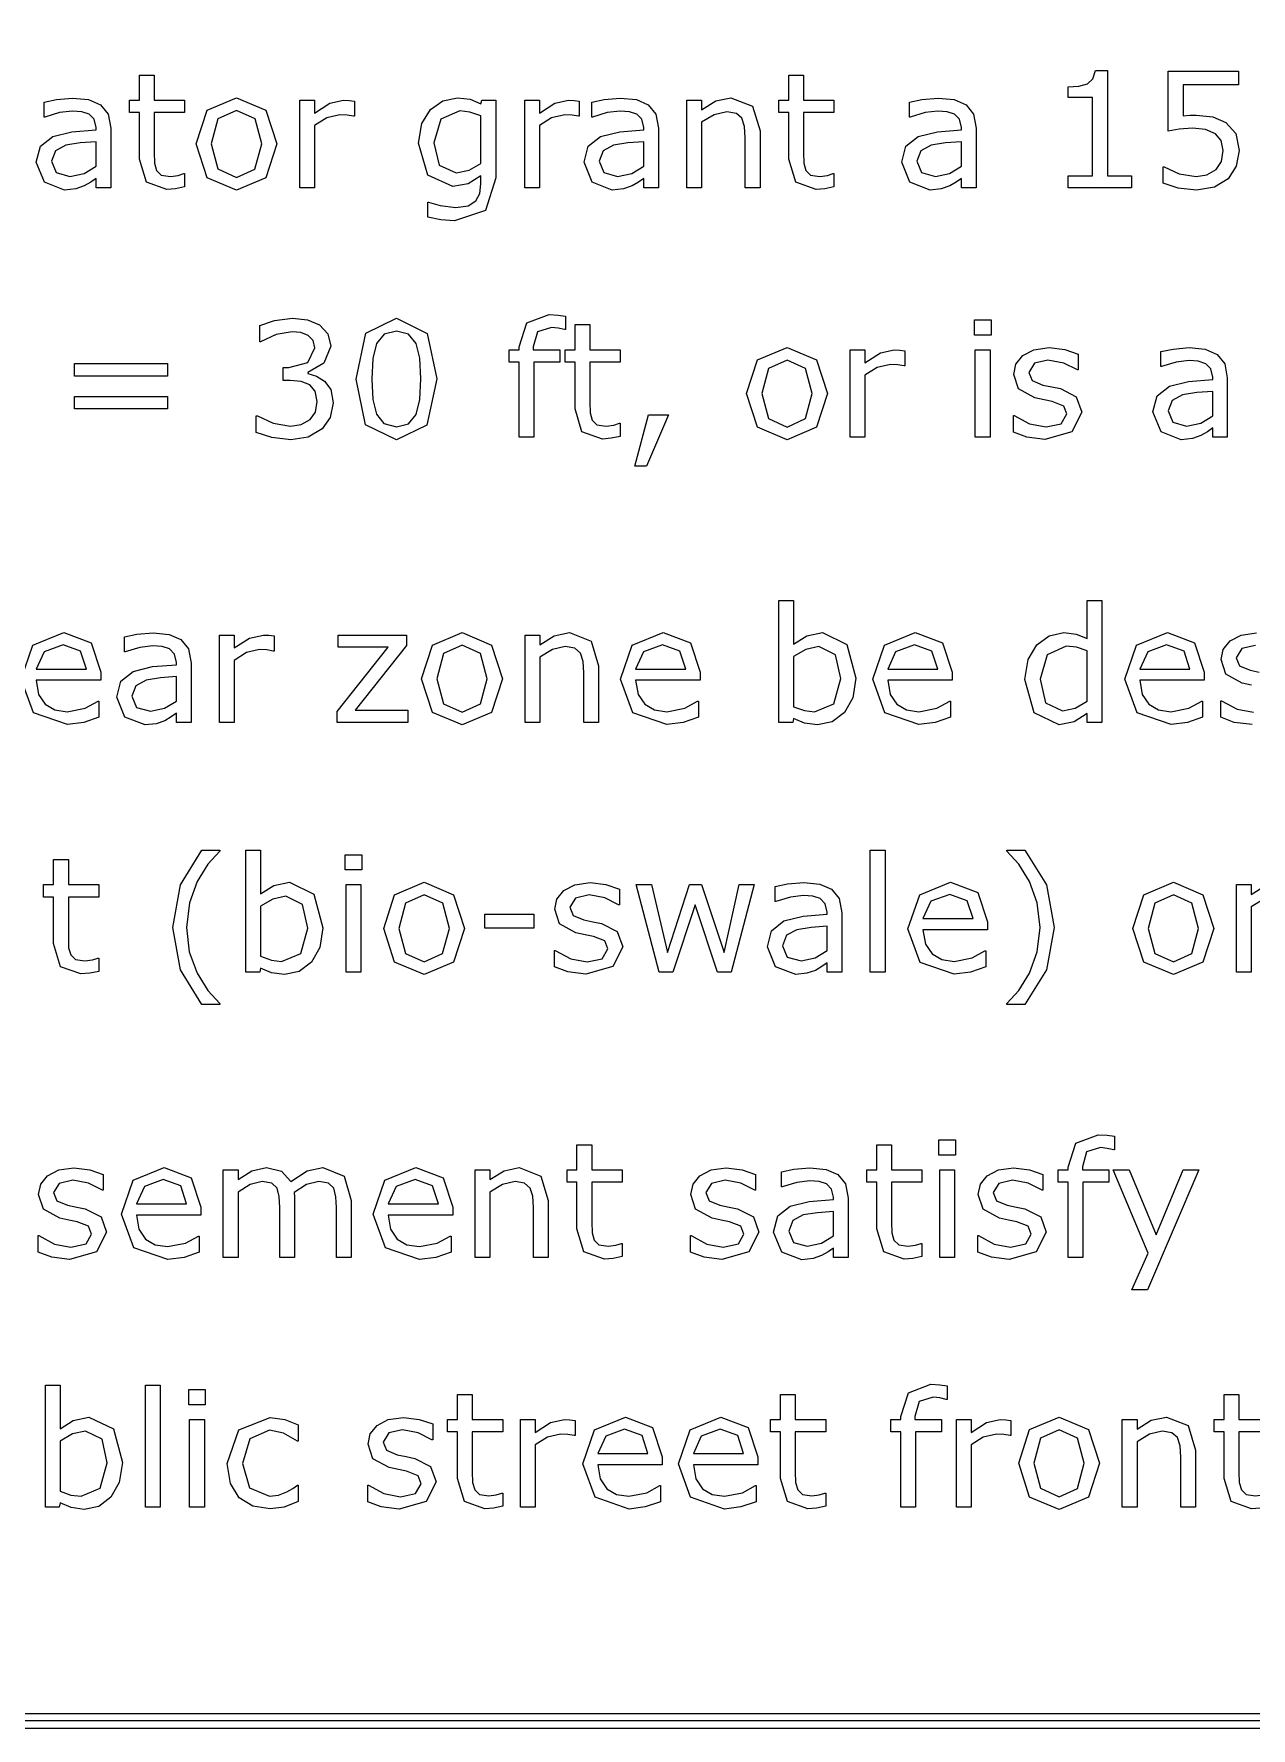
# Model space of a CAD drawing. Extents: x -17 to 192, y 167 to 459.
# Drawn here: x 131.2 to 149.25, y 238.02 to 263.16 of the extents above; entities that cross this region are included whole.
import ezdxf

# ---------------------------------------------------------------- set-up
doc = ezdxf.new("R2010")
doc.units = 0

msp = doc.modelspace()

# ---------------------------------------------------------------- linework, layer by layer
at = {"layer": 'Layer 1', "color": 7}
for points in [[(94.720714, 285.32699), (94.267482, 285.235512), (93.897411, 284.986025), (93.647924, 284.615954), (93.556446, 284.162722), (93.556446, 239.183612), (93.647924, 238.73038), (93.897411, 238.360309), (94.267482, 238.110822), (94.720714, 238.019344), (174.095614, 238.019344), (174.548846, 238.110822), (174.918917, 238.360309), (175.168404, 238.73038), (175.259882, 239.183612), (175.259882, 284.162722), (175.168404, 284.615954), (174.918917, 284.986025), (174.548846, 285.235512), (174.095614, 285.32699), (94.720714, 285.32699)], [(94.720714, 285.221054), (174.095614, 285.221054), (174.50833, 285.13814), (174.844648, 284.911756), (175.071032, 284.575438), (175.153946, 284.162722), (175.153946, 239.183612), (175.071032, 238.770896), (174.844648, 238.434578), (174.50833, 238.208194), (174.095614, 238.12528), (94.720714, 238.12528), (94.307998, 238.208194), (93.97168, 238.434578), (93.745296, 238.770896), (93.662382, 239.183612), (93.662382, 284.162722), (93.745296, 284.575438), (93.97168, 284.911756), (94.307998, 285.13814), (94.720714, 285.221054), (94.720714, 285.221054)], [(94.720714, 285.115118), (174.095614, 285.115118), (174.467815, 285.040769), (174.77038, 284.837488), (174.973661, 284.534923), (175.04801, 284.162722), (175.04801, 239.183612), (174.973661, 238.811411), (174.77038, 238.508846), (174.467815, 238.305565), (174.095614, 238.231216), (94.720714, 238.231216), (94.348513, 238.305565), (94.045948, 238.508846), (93.842667, 238.811411), (93.768318, 239.183612), (93.768318, 284.162722), (93.842667, 284.534923), (94.045948, 284.837488), (94.348513, 285.040769), (94.720714, 285.115118), (94.720714, 285.115118)], [(133.432514, 260.891046), (133.297638, 260.864302), (133.168577, 260.853851), (132.86627, 260.960822), (132.762788, 261.303822), (132.762788, 261.994479), (132.615122, 261.994479), (132.615122, 262.178187), (132.762788, 262.178187), (132.762788, 262.551421), (132.981379, 262.551421), (132.981379, 262.178187), (133.432514, 262.178187), (133.432514, 261.994479), (132.981379, 261.994479), (132.981379, 261.402655), (132.986036, 261.242198), (133.018593, 261.13523), (133.088355, 261.066629), (133.225555, 261.0457), (133.337177, 261.060808), (133.420891, 261.08755), (133.432506, 261.08755), (133.432514, 260.891046)], [(143.064473, 260.891033), (142.929597, 260.864289), (142.800536, 260.853838), (142.498228, 260.960809), (142.394747, 261.303809), (142.394747, 261.994466), (142.247081, 261.994466), (142.247081, 262.178174), (142.394747, 262.178174), (142.394747, 262.551408), (142.613338, 262.551408), (142.613338, 262.178174), (143.064473, 262.178174), (143.064473, 261.994466), (142.613338, 261.994466), (142.613338, 261.402641), (142.617995, 261.242185), (142.650549, 261.135217), (142.720314, 261.066616), (142.857514, 261.045687), (142.969136, 261.060795), (143.05285, 261.087536), (143.064465, 261.087536), (143.064473, 260.891033)], [(147.478151, 260.879418), (146.541001, 260.879418), (146.541001, 261.056152), (146.901443, 261.056152), (146.901443, 262.216544), (146.541001, 262.216544), (146.541001, 262.374674), (146.697968, 262.38629), (146.824703, 262.422334), (146.90842, 262.495586), (146.944464, 262.616509), (147.124684, 262.616509), (147.124684, 261.056141), (147.478151, 261.056141), (147.478151, 260.879418)], [(149.076889, 261.429383), (149.032706, 261.198002), (148.911781, 261.011969), (148.711796, 260.886395), (148.444369, 260.843374), (148.171131, 260.873605), (147.949051, 260.944529), (147.949051, 261.189864), (147.965323, 261.189864), (148.188565, 261.086383), (148.43971, 261.044523), (148.599004, 261.06778), (148.737365, 261.149171), (148.814105, 261.268932), (148.840849, 261.43055), (148.809456, 261.581703), (148.724576, 261.680533), (148.576912, 261.742157), (148.383901, 261.760757), (148.186239, 261.746814), (148.023457, 261.718908), (148.023457, 262.610714), (149.065253, 262.610714), (149.065253, 262.407237), (148.247863, 262.407237), (148.247863, 261.946801), (148.350183, 261.953786), (148.440874, 261.956168), (148.68737, 261.931747), (148.881545, 261.84803), (149.025721, 261.682925), (149.076881, 261.429452), (149.076889, 261.429383)], [(132.337233, 260.879418), (132.119804, 260.879418), (132.119804, 261.017782), (132.040741, 260.961971), (131.945396, 260.906159), (131.819825, 260.861977), (131.653556, 260.843377), (131.3559, 260.959648), (131.233814, 261.256142), (131.296602, 261.494499), (131.477984, 261.638676), (131.76285, 261.709603), (132.119804, 261.737506), (132.119804, 261.771227), (132.093063, 261.894475), (132.018649, 261.971212), (131.907027, 262.007259), (131.770989, 262.016572), (131.579142, 261.993315), (131.360551, 261.928204), (131.348936, 261.928204), (131.348936, 262.150282), (131.533808, 262.188651), (131.772166, 262.20958), (132.010523, 262.186323), (132.187257, 262.109583), (132.298877, 261.97122), (132.337246, 261.760768), (132.337233, 260.879418)], [(134.803358, 261.528215), (134.640579, 261.027084), (134.204559, 260.843374), (133.766214, 261.027084), (133.604596, 261.528215), (133.766214, 262.029346), (134.204559, 262.214218), (134.640579, 262.029346), (134.803358, 261.528215), (134.803358, 261.528215)], [(134.577791, 261.528215), (134.478961, 261.902611), (134.204559, 262.025859), (133.927832, 261.902611), (133.830164, 261.528215), (133.928994, 261.157307), (134.204559, 261.031733), (134.477797, 261.156145), (134.577791, 261.528215), (134.577791, 261.528215)], [(135.952125, 261.939816), (135.94051, 261.939816), (135.845167, 261.956088), (135.737035, 261.961909), (135.541698, 261.916562), (135.360314, 261.801453), (135.360314, 260.879418), (135.141723, 260.879418), (135.141723, 262.178174), (135.360314, 262.178174), (135.360314, 261.986325), (135.589371, 262.133991), (135.792846, 262.178174), (135.875398, 262.174681), (135.952138, 262.16423), (135.952125, 261.939816)], [(138.048506, 261.027084), (137.898514, 260.542231), (137.436917, 260.387587), (137.234604, 260.402695), (137.04159, 260.443391), (137.04159, 260.666632), (137.053206, 260.666632), (137.222962, 260.615473), (137.455507, 260.58408), (137.640379, 260.610821), (137.754324, 260.685235), (137.812461, 260.794532), (137.829897, 260.937547), (137.829897, 261.056144), (137.640373, 260.937547), (137.411319, 260.899177), (137.041572, 261.066608), (136.905534, 261.540997), (136.952045, 261.82935), (137.081106, 262.039802), (137.264814, 262.167702), (137.479917, 262.21421), (137.668279, 262.190953), (137.829897, 262.122352), (137.84384, 262.178163), (138.048479, 262.178163), (138.048506, 261.027084)], [(137.829915, 261.236372), (137.829915, 261.944468), (137.667133, 262.000279), (137.518305, 262.017715), (137.234604, 261.89679), (137.13112, 261.545651), (137.20786, 261.214277), (137.462497, 261.101493), (137.653182, 261.137537), (137.829915, 261.236367), (137.829915, 261.236372)], [(139.289125, 261.939816), (139.27751, 261.939816), (139.182167, 261.956088), (139.074035, 261.961909), (138.878696, 261.916562), (138.697314, 261.801453), (138.697314, 260.879418), (138.478723, 260.879418), (138.478723, 262.178174), (138.697314, 262.178174), (138.697314, 261.986325), (138.926369, 262.133991), (139.129843, 262.178174), (139.212396, 262.174681), (139.289136, 262.16423), (139.289125, 261.939816)], [(140.46231, 260.879418), (140.244881, 260.879418), (140.244881, 261.017782), (140.165816, 260.961971), (140.070473, 260.906159), (139.944899, 260.861977), (139.77863, 260.843377), (139.480974, 260.959648), (139.35889, 261.256142), (139.421676, 261.494499), (139.603061, 261.638676), (139.887927, 261.709603), (140.244881, 261.737506), (140.244881, 261.771227), (140.218137, 261.894475), (140.143723, 261.971212), (140.032103, 262.007259), (139.896065, 262.016572), (139.704216, 261.993315), (139.485626, 261.928204), (139.47401, 261.928204), (139.47401, 262.150282), (139.658882, 262.188651), (139.89724, 262.20958), (140.135597, 262.186323), (140.312331, 262.109583), (140.423953, 261.97122), (140.462323, 261.760768), (140.46231, 260.879418)], [(141.969192, 260.879418), (141.750602, 260.879418), (141.750602, 261.618906), (141.740124, 261.786337), (141.701754, 261.909585), (141.618038, 261.981676), (141.476187, 262.006097), (141.288989, 261.961914), (141.101791, 261.849131), (141.101791, 260.879418), (140.883201, 260.879418), (140.883201, 262.178174), (141.101791, 262.178174), (141.101791, 262.033997), (141.313405, 262.166548), (141.537811, 262.214218), (141.858721, 262.087483), (141.969179, 261.72239), (141.969192, 260.879418)], [(145.174806, 260.879418), (144.957377, 260.879418), (144.957377, 261.017782), (144.878314, 260.961971), (144.782969, 260.906159), (144.657395, 260.861977), (144.491128, 260.843377), (144.193473, 260.959648), (144.071386, 261.256142), (144.134174, 261.494499), (144.315556, 261.638676), (144.600422, 261.709603), (144.957377, 261.737506), (144.957377, 261.771227), (144.930635, 261.894475), (144.856221, 261.971212), (144.744599, 262.007259), (144.608561, 262.016572), (144.416714, 261.993315), (144.198121, 261.928204), (144.186506, 261.928204), (144.186506, 262.150282), (144.371378, 262.188651), (144.609736, 262.20958), (144.848093, 262.186323), (145.024827, 262.109583), (145.136446, 261.97122), (145.174816, 261.760768), (145.174806, 260.879418)], [(132.119804, 261.199167), (132.119804, 261.560772), (131.883772, 261.543336), (131.669833, 261.509618), (131.517518, 261.425901), (131.459381, 261.27126), (131.526818, 261.102665), (131.732621, 261.046854), (131.943073, 261.091037), (132.119804, 261.199172), (132.119804, 261.199167)], [(140.244881, 261.199167), (140.244881, 261.560772), (140.008849, 261.543336), (139.794907, 261.509618), (139.642592, 261.425901), (139.584455, 261.27126), (139.651895, 261.102665), (139.857695, 261.046854), (140.068147, 261.091037), (140.244881, 261.199172), (140.244881, 261.199167)], [(144.957377, 261.199167), (144.957377, 261.560772), (144.721345, 261.543336), (144.507406, 261.509618), (144.35509, 261.425901), (144.296954, 261.27126), (144.364391, 261.102665), (144.570191, 261.046854), (144.780643, 261.091037), (144.957377, 261.199172), (144.957377, 261.199167)], [(139.082163, 258.772832), (139.070548, 258.772832), (138.976367, 258.79376), (138.87405, 258.805376), (138.669411, 258.74259), (138.606623, 258.518184), (138.606623, 258.474001), (139.000785, 258.474001), (139.000785, 258.290293), (138.6136, 258.290293), (138.6136, 257.175256), (138.395009, 257.175256), (138.395009, 258.290304), (138.247343, 258.290304), (138.247343, 258.474012), (138.395009, 258.474012), (138.395009, 258.517033), (138.510119, 258.871662), (138.842654, 258.996074), (138.974044, 258.989089), (139.082176, 258.972817), (139.082163, 258.772832)], [(135.510292, 258.008925), (135.602148, 257.883352), (135.638192, 257.688015), (135.595171, 257.470586), (135.474248, 257.298504), (135.268445, 257.177582), (135.010323, 257.139212), (134.726619, 257.174094), (134.497564, 257.248508), (134.497564, 257.491515), (134.515, 257.491515), (134.747542, 257.383382), (135.005666, 257.340361), (135.161471, 257.364782), (135.295184, 257.43687), (135.374249, 257.549654), (135.400991, 257.705459), (135.370759, 257.858936), (135.289371, 257.955442), (135.162633, 258.004277), (135.002179, 258.01822), (134.897534, 258.01822), (134.897534, 258.211231), (134.978925, 258.211231), (135.260301, 258.284481), (135.366111, 258.500748), (135.339367, 258.610042), (135.264953, 258.687946), (135.157982, 258.729803), (135.028921, 258.741418), (134.794053, 258.701887), (134.559183, 258.590264), (134.547567, 258.590264), (134.547567, 258.833273), (134.76732, 258.907687), (135.034744, 258.94257), (135.257986, 258.919313), (135.432394, 258.844899), (135.559132, 258.710023), (135.602153, 258.525151), (135.499833, 258.272842), (135.260312, 258.137965), (135.260312, 258.121693), (135.388211, 258.082159), (135.510298, 258.008909), (135.510292, 258.008925)], [(137.174141, 258.041482), (137.027639, 257.356641), (136.575342, 257.139212), (136.119556, 257.360128), (135.976541, 258.039157), (136.121881, 258.720508), (136.575342, 258.941424), (137.029965, 258.717021), (137.174141, 258.041482), (137.174141, 258.041482)], [(136.868347, 257.513607), (136.922994, 257.734524), (136.938101, 258.041482), (136.922994, 258.348438), (136.867185, 258.569354), (136.755563, 258.704231), (136.575342, 258.749578), (136.393957, 258.704231), (136.281174, 258.567029), (136.226527, 258.342625), (136.212583, 258.039157), (136.225362, 257.735685), (136.280012, 257.517095), (136.388144, 257.378731), (136.575342, 257.331061), (136.756724, 257.376405), (136.868347, 257.513607), (136.868347, 257.513607)], [(139.894901, 257.186884), (139.760027, 257.16014), (139.630966, 257.149689), (139.328659, 257.25666), (139.225175, 257.59966), (139.225175, 258.290317), (139.077512, 258.290317), (139.077512, 258.474025), (139.225175, 258.474025), (139.225175, 258.847259), (139.443769, 258.847259), (139.443769, 258.474025), (139.894901, 258.474025), (139.894901, 258.290317), (139.443769, 258.290317), (139.443769, 257.698493), (139.448425, 257.538036), (139.480982, 257.431068), (139.550745, 257.362467), (139.687947, 257.341538), (139.799566, 257.356646), (139.883283, 257.383388), (139.894898, 257.383388), (139.894901, 257.186884)], [(145.395722, 258.691441), (145.149226, 258.691441), (145.149226, 258.91817), (145.395722, 258.91817), (145.395722, 258.691441)], [(142.969131, 257.824053), (142.806349, 257.322922), (142.370329, 257.139212), (141.931984, 257.322922), (141.770366, 257.824053), (141.931984, 258.325184), (142.370329, 258.510056), (142.806349, 258.325184), (142.969131, 257.824053), (142.969131, 257.824053)], [(144.117894, 258.235654), (144.106279, 258.235654), (144.010937, 258.251926), (143.902802, 258.257747), (143.707465, 258.2124), (143.526083, 258.097291), (143.526083, 257.175256), (143.30749, 257.175256), (143.30749, 258.474012), (143.526083, 258.474012), (143.526083, 258.282163), (143.755138, 258.429829), (143.958613, 258.474012), (144.041165, 258.470519), (144.117905, 258.460068), (144.117894, 258.235654)], [(145.38177, 257.175256), (145.16318, 257.175256), (145.16318, 258.474012), (145.38177, 258.474012), (145.38177, 257.175256)], [(146.74215, 257.549652), (146.594484, 257.257809), (146.193347, 257.143863), (145.928248, 257.177582), (145.727096, 257.253157), (145.727096, 257.498492), (145.738711, 257.498492), (145.96893, 257.37408), (146.211937, 257.328735), (146.437504, 257.375244), (146.518895, 257.521746), (146.474712, 257.638017), (146.304956, 257.705457), (146.182869, 257.729878), (146.046832, 257.760109), (145.803823, 257.89266), (145.732898, 258.108924), (145.765453, 258.260078), (145.866611, 258.386813), (146.031716, 258.472856), (146.257283, 258.50541), (146.492151, 258.476343), (146.690977, 258.407742), (146.690977, 258.174036), (146.679336, 258.174036), (146.475861, 258.277519), (146.240993, 258.320538), (146.03868, 258.27403), (145.956127, 258.137992), (146.006123, 258.017069), (146.164253, 257.950794), (146.299127, 257.922888), (146.424701, 257.897303), (146.659571, 257.777545), (146.742124, 257.549652), (146.74215, 257.549652)], [(148.901317, 257.175256), (148.683891, 257.175256), (148.683891, 257.31362), (148.604825, 257.257809), (148.509483, 257.201997), (148.383909, 257.157815), (148.21764, 257.139215), (147.919984, 257.255486), (147.797897, 257.55198), (147.860686, 257.790337), (148.04207, 257.934514), (148.326936, 258.005441), (148.683891, 258.033344), (148.683891, 258.067065), (148.657147, 258.190313), (148.582733, 258.26705), (148.471113, 258.303097), (148.335075, 258.31241), (148.143226, 258.289153), (147.924635, 258.224042), (147.91302, 258.224042), (147.91302, 258.44612), (148.097892, 258.484489), (148.33625, 258.505418), (148.574607, 258.482161), (148.751341, 258.405421), (148.86296, 258.267058), (148.90133, 258.056606), (148.901317, 257.175256)], [(133.181367, 258.084501), (131.802384, 258.084501), (131.802384, 258.270537), (133.181367, 258.270537), (133.181367, 258.084501)], [(142.743563, 257.824053), (142.644731, 258.198449), (142.370329, 258.321697), (142.093602, 258.198449), (141.995933, 257.824053), (142.094766, 257.453145), (142.370329, 257.327571), (142.643569, 257.451983), (142.743563, 257.824053), (142.743563, 257.824053)], [(133.181367, 257.59616), (131.802384, 257.59616), (131.802384, 257.782196), (133.181367, 257.782196), (133.181367, 257.59616)], [(148.683891, 257.495005), (148.683891, 257.85661), (148.447859, 257.839174), (148.233917, 257.805456), (148.081602, 257.721739), (148.023465, 257.567098), (148.090905, 257.398503), (148.296705, 257.342692), (148.507157, 257.386875), (148.683891, 257.49501), (148.683891, 257.495005)], [(140.612299, 257.50663), (140.284412, 256.745049), (140.114656, 256.745049), (140.316969, 257.50663), (140.612299, 257.50663)], [(143.392358, 253.601189), (143.345849, 253.308185), (143.222601, 253.089594), (143.041219, 252.951231), (142.82379, 252.905884), (142.630779, 252.932625), (142.467997, 253.002391), (142.454046, 252.941928), (142.249407, 252.941928), (142.249407, 254.751117), (142.467997, 254.751117), (142.467997, 254.104646), (142.663334, 254.227894), (142.895878, 254.276728), (143.258645, 254.099995), (143.392358, 253.601189), (143.392358, 253.601189)], [(147.042132, 252.941928), (146.823541, 252.941928), (146.823541, 253.077966), (146.627041, 252.951231), (146.404963, 252.905884), (146.035216, 253.084943), (145.899178, 253.581422), (145.945689, 253.875591), (146.073586, 254.095346), (146.257297, 254.23022), (146.475887, 254.276728), (146.657272, 254.254635), (146.823541, 254.18836), (146.823541, 254.751115), (147.042132, 254.751115), (147.042132, 252.941928)], [(132.189569, 253.568633), (131.232652, 253.568633), (131.268696, 253.359345), (131.367526, 253.214004), (131.510541, 253.130287), (131.694252, 253.102384), (131.960512, 253.154706), (132.152361, 253.259351), (132.163976, 253.259351), (132.163976, 253.020993), (131.938409, 252.94309), (131.696561, 252.911697), (131.191943, 253.086105), (131.010558, 253.583748), (131.183805, 254.08953), (131.641914, 254.276728), (132.046541, 254.123249), (132.189556, 253.687229), (132.189569, 253.568633)], [(133.530182, 252.941928), (133.312753, 252.941928), (133.312753, 253.080292), (133.233691, 253.024481), (133.138346, 252.968669), (133.012772, 252.924487), (132.846505, 252.905887), (132.548849, 253.022158), (132.426763, 253.318652), (132.489551, 253.557009), (132.670933, 253.701186), (132.955799, 253.772113), (133.312753, 253.800016), (133.312753, 253.833737), (133.286012, 253.956985), (133.211598, 254.033722), (133.099976, 254.069769), (132.963938, 254.079082), (132.772091, 254.055825), (132.553498, 253.990714), (132.541883, 253.990714), (132.541883, 254.212792), (132.726755, 254.251161), (132.965112, 254.27209), (133.20347, 254.248833), (133.380203, 254.172093), (133.491823, 254.03373), (133.530193, 253.823278), (133.530182, 252.941928)], [(134.761501, 254.002326), (134.749886, 254.002326), (134.654544, 254.018598), (134.546411, 254.024419), (134.351075, 253.979072), (134.16969, 253.863963), (134.16969, 252.941928), (133.9511, 252.941928), (133.9511, 254.240684), (134.16969, 254.240684), (134.16969, 254.048835), (134.398747, 254.196501), (134.602222, 254.240684), (134.684775, 254.237191), (134.761515, 254.22674), (134.761501, 254.002326)], [(136.74626, 252.941928), (135.69749, 252.941928), (135.69749, 253.103546), (136.45442, 254.058138), (135.713767, 254.058138), (135.713767, 254.240684), (136.726496, 254.240684), (136.726496, 254.084879), (135.966076, 253.1268), (136.74626, 253.1268), (136.74626, 252.941928)], [(138.1485, 253.590725), (137.985718, 253.089594), (137.549701, 252.905884), (137.111356, 253.089594), (136.949738, 253.590725), (137.111356, 254.091856), (137.549701, 254.276728), (137.985718, 254.091856), (138.1485, 253.590725), (138.1485, 253.590725)], [(139.572829, 252.941928), (139.354239, 252.941928), (139.354239, 253.681416), (139.343788, 253.848847), (139.305418, 253.972095), (139.221701, 254.044186), (139.07985, 254.068607), (138.892653, 254.024424), (138.705455, 253.911641), (138.705455, 252.941928), (138.486864, 252.941928), (138.486864, 254.240684), (138.705455, 254.240684), (138.705455, 254.096507), (138.917068, 254.229058), (139.141474, 254.276728), (139.462385, 254.149993), (139.572843, 253.7849), (139.572829, 252.941928)], [(141.080876, 253.568633), (140.123958, 253.568633), (140.160003, 253.359345), (140.258832, 253.214004), (140.401847, 253.130287), (140.585558, 253.102384), (140.851818, 253.154706), (141.043668, 253.259351), (141.055283, 253.259351), (141.055283, 253.020993), (140.829715, 252.94309), (140.58787, 252.911697), (140.08325, 253.086105), (139.901865, 253.583748), (140.075111, 254.08953), (140.533221, 254.276728), (140.937848, 254.123249), (141.080863, 253.687229), (141.080876, 253.568633)], [(144.820177, 253.568625), (143.86326, 253.568625), (143.899304, 253.359337), (143.998136, 253.213996), (144.141149, 253.130279), (144.324859, 253.102376), (144.591122, 253.154698), (144.782969, 253.259343), (144.794584, 253.259343), (144.794584, 253.020985), (144.569016, 252.943082), (144.327172, 252.911689), (143.822551, 253.086097), (143.641166, 253.58374), (143.814412, 254.089522), (144.272522, 254.27672), (144.677149, 254.123241), (144.820164, 253.687221), (144.820177, 253.568625)], [(148.559478, 253.568633), (147.602561, 253.568633), (147.638605, 253.359345), (147.737437, 253.214004), (147.880453, 253.130287), (148.06416, 253.102384), (148.330424, 253.154706), (148.522273, 253.259351), (148.533888, 253.259351), (148.533888, 253.020993), (148.30832, 252.94309), (148.066476, 252.911697), (147.561855, 253.086105), (147.380473, 253.583748), (147.553716, 254.08953), (148.011829, 254.276728), (148.416453, 254.123249), (148.559468, 253.687229), (148.559478, 253.568633)], [(149.259422, 253.49655), (149.123384, 253.526781), (148.880375, 253.659332), (148.809451, 253.875596), (148.842005, 254.02675), (148.943163, 254.153485), (149.108268, 254.239528), (149.333836, 254.272082)], [(131.976792, 253.736063), (131.889588, 254.002326), (131.630302, 254.096507), (131.350085, 253.993026), (131.232652, 253.736063), (131.976792, 253.736063)], [(137.922932, 253.590725), (137.8241, 253.965121), (137.549701, 254.088369), (137.272973, 253.965121), (137.175305, 253.590725), (137.274135, 253.219817), (137.549701, 253.094243), (137.822938, 253.218655), (137.922932, 253.590725), (137.922932, 253.590725)], [(140.868098, 253.736063), (140.780894, 254.002326), (140.521608, 254.096507), (140.241391, 253.993026), (140.123958, 253.736063), (140.868098, 253.736063)], [(143.166793, 253.595369), (143.090053, 253.947671), (142.842393, 254.068594), (142.649382, 254.026737), (142.467997, 253.92093), (142.467997, 253.17679), (142.627289, 253.118654), (142.779607, 253.102382), (143.063309, 253.220978), (143.166793, 253.595374), (143.166793, 253.595369)], [(144.607399, 253.736055), (144.520196, 254.002318), (144.260909, 254.096499), (143.980695, 253.993018), (143.86326, 253.736055), (144.607399, 253.736055)], [(146.823541, 253.261677), (146.823541, 254.006978), (146.665411, 254.061625), (146.513096, 254.076732), (146.227065, 253.948833), (146.124746, 253.586066), (146.203811, 253.233763), (146.457284, 253.114002), (146.645644, 253.154698), (146.823541, 253.261669), (146.823541, 253.261677)], [(148.346701, 253.736063), (148.259497, 254.002326), (148.000211, 254.096507), (147.719996, 253.993026), (147.602561, 253.736063), (148.346701, 253.736063)], [(149.317572, 254.08721), (149.115259, 254.040702), (149.032706, 253.904664), (149.082702, 253.783741), (149.240833, 253.717466), (149.375706, 253.68956)], [(133.312753, 253.261677), (133.312753, 253.623282), (133.076721, 253.605846), (132.862782, 253.572128), (132.710467, 253.488411), (132.65233, 253.33377), (132.719767, 253.165175), (132.925568, 253.109364), (133.13602, 253.153547), (133.312753, 253.261682), (133.312753, 253.261677)], [(149.2699, 252.910535), (149.004801, 252.944254), (148.803649, 253.019829), (148.803649, 253.265164), (148.815264, 253.265164), (149.045483, 253.140752), (149.288489, 253.095407)], [(133.956899, 248.758712), (133.690639, 248.758712), (133.37089, 249.273797), (133.256945, 249.902827), (133.37089, 250.531857), (133.690639, 251.046942), (133.956899, 251.046942), (133.956899, 251.035327), (133.776678, 250.838827), (133.618548, 250.580702), (133.504602, 250.265607), (133.461581, 249.902838), (133.503441, 249.538906), (133.618548, 249.224973), (133.777843, 248.966849), (133.956899, 248.770351), (133.956899, 248.758712)], [(135.485874, 249.897014), (135.439366, 249.60401), (135.316118, 249.385419), (135.134733, 249.247056), (134.917306, 249.201709), (134.724293, 249.22845), (134.561514, 249.298215), (134.547562, 249.237766), (134.342923, 249.237766), (134.342923, 251.046955), (134.561514, 251.046955), (134.561514, 250.400484), (134.75685, 250.523732), (134.989395, 250.572566), (135.352162, 250.395833), (135.485874, 249.897027), (135.485874, 249.897014)], [(136.061421, 250.75393), (135.814923, 250.75393), (135.814923, 250.980659), (136.061421, 250.980659), (136.061421, 250.75393)], [(143.823728, 249.237766), (143.605135, 249.237766), (143.605135, 251.046955), (143.823728, 251.046955), (143.823728, 249.237766)], [(146.330549, 249.90284), (146.216601, 249.27381), (145.896853, 248.758725), (145.630592, 248.758725), (145.630592, 248.77034), (145.809651, 248.966838), (145.968944, 249.224963), (146.082889, 249.538896), (146.12591, 249.902827), (146.082889, 250.265597), (145.968944, 250.580691), (145.809651, 250.838816), (145.630592, 251.035316), (145.630592, 251.046932), (145.896853, 251.046932), (146.216601, 250.531847), (146.330549, 249.902817), (146.330549, 249.90284)], [(132.1605, 249.249381), (132.025626, 249.222637), (131.896562, 249.212186), (131.594258, 249.319157), (131.490774, 249.662157), (131.490774, 250.352814), (131.34311, 250.352814), (131.34311, 250.536522), (131.490774, 250.536522), (131.490774, 250.909756), (131.709364, 250.909756), (131.709364, 250.536522), (132.1605, 250.536522), (132.1605, 250.352814), (131.709364, 250.352814), (131.709364, 249.760989), (131.714021, 249.600533), (131.746578, 249.493565), (131.816341, 249.424964), (131.953543, 249.404035), (132.065162, 249.419143), (132.148879, 249.445884), (132.160494, 249.445884), (132.1605, 249.249381)], [(136.047467, 249.237766), (135.828877, 249.237766), (135.828877, 250.536522), (136.047467, 250.536522), (136.047467, 249.237766)], [(137.586906, 249.886563), (137.424127, 249.385432), (136.988108, 249.201722), (136.549762, 249.385432), (136.388144, 249.886563), (136.549762, 250.387694), (136.988108, 250.572566), (137.424127, 250.387694), (137.586906, 249.886563), (137.586906, 249.886563)], [(139.934435, 249.612167), (139.786769, 249.320324), (139.385632, 249.206379), (139.120533, 249.240097), (138.919381, 249.315672), (138.919381, 249.561007), (138.930996, 249.561007), (139.161215, 249.436595), (139.404221, 249.391251), (139.629789, 249.437759), (139.71118, 249.584261), (139.666997, 249.700532), (139.497238, 249.767972), (139.375154, 249.792393), (139.239116, 249.822624), (138.996107, 249.955175), (138.925183, 250.17144), (138.957737, 250.322593), (139.058895, 250.449329), (139.224001, 250.535371), (139.449568, 250.567925), (139.684436, 250.538858), (139.883262, 250.470257), (139.883262, 250.236551), (139.871647, 250.236551), (139.668172, 250.340035), (139.433304, 250.383053), (139.230991, 250.336545), (139.148438, 250.200507), (139.198434, 250.079584), (139.356565, 250.013309), (139.491438, 249.985403), (139.617012, 249.959818), (139.851882, 249.84006), (139.934435, 249.612167), (139.934435, 249.612167)], [(141.880824, 250.536527), (141.542475, 249.237771), (141.340162, 249.237771), (141.006462, 250.238866), (140.675088, 249.237766), (140.473936, 249.237766), (140.132097, 250.536522), (140.35999, 250.536522), (140.598348, 249.530771), (140.922745, 250.536522), (141.102966, 250.536522), (141.435504, 249.530771), (141.661072, 250.536522), (141.880824, 250.536527)], [(143.181906, 249.237766), (142.964479, 249.237766), (142.964479, 249.37613), (142.885414, 249.320319), (142.790071, 249.264507), (142.664498, 249.220325), (142.498228, 249.201725), (142.200573, 249.317996), (142.078486, 249.61449), (142.141274, 249.852847), (142.322659, 249.997024), (142.607525, 250.067951), (142.964479, 250.095854), (142.964479, 250.129575), (142.937735, 250.252823), (142.863321, 250.32956), (142.751702, 250.365607), (142.615664, 250.37492), (142.423814, 250.351663), (142.205224, 250.286552), (142.193609, 250.286552), (142.193609, 250.50863), (142.378481, 250.546999), (142.616838, 250.567928), (142.855196, 250.544671), (143.031929, 250.467931), (143.143549, 250.329568), (143.181919, 250.119116), (143.181906, 249.237766)], [(145.343401, 249.864471), (144.386483, 249.864471), (144.422527, 249.655183), (144.521357, 249.509842), (144.664372, 249.426125), (144.848083, 249.398222), (145.114346, 249.450544), (145.306192, 249.555189), (145.317807, 249.555189), (145.317807, 249.316831), (145.09224, 249.238928), (144.850395, 249.207535), (144.345774, 249.381943), (144.16439, 249.879586), (144.337636, 250.385368), (144.795745, 250.572566), (145.200372, 250.419087), (145.343387, 249.983067), (145.343401, 249.864471)], [(148.700168, 249.886568), (148.537388, 249.385438), (148.101369, 249.201727), (147.663024, 249.385438), (147.501406, 249.886568), (147.663024, 250.387699), (148.101369, 250.572571), (148.537388, 250.387699), (148.700168, 249.886568), (148.700168, 249.886568)], [(150.124497, 249.237766), (149.905907, 249.237766), (149.905907, 249.977254), (149.895456, 250.144685), (149.857086, 250.267933), (149.773369, 250.340024), (149.631518, 250.364445), (149.444321, 250.320262), (149.257123, 250.207479), (149.257123, 249.237766), (149.038532, 249.237766), (149.038532, 250.536522), (149.257123, 250.536522), (149.257123, 250.392345), (149.468736, 250.524896), (149.693142, 250.572566), (150.014053, 250.445831), (150.124511, 250.080738), (150.124497, 249.237766)], [(135.260306, 249.891193), (135.183567, 250.243496), (134.935909, 250.364419), (134.742899, 250.322562), (134.561514, 250.216755), (134.561514, 249.472615), (134.720806, 249.414478), (134.873121, 249.398206), (135.156825, 249.516803), (135.260306, 249.891199), (135.260306, 249.891193)], [(137.361339, 249.886563), (137.262509, 250.260959), (136.988108, 250.384207), (136.71138, 250.260959), (136.613712, 249.886563), (136.712542, 249.515655), (136.988108, 249.390081), (137.261345, 249.514493), (137.361339, 249.886563), (137.361339, 249.886563)], [(145.130623, 250.031901), (145.043419, 250.298164), (144.784133, 250.392345), (144.503918, 250.288864), (144.386483, 250.031901), (145.130623, 250.031901)], [(148.4746, 249.886568), (148.37577, 250.260964), (148.101369, 250.384212), (147.824641, 250.260964), (147.726973, 249.886568), (147.825803, 249.51566), (148.101369, 249.390086), (148.374606, 249.514499), (148.4746, 249.886568), (148.4746, 249.886568)], [(138.613586, 249.890056), (137.88805, 249.890056), (137.88805, 250.100508), (138.613586, 250.100508), (138.613586, 249.890056)], [(142.964479, 249.557515), (142.964479, 249.91912), (142.728447, 249.901684), (142.514506, 249.867966), (142.36219, 249.784249), (142.304054, 249.629608), (142.371493, 249.461013), (142.577294, 249.405202), (142.787746, 249.449385), (142.964479, 249.55752), (142.964479, 249.557515)], [(139.923971, 245.016053), (139.789094, 244.989309), (139.660033, 244.978858), (139.357726, 245.085829), (139.254245, 245.428829), (139.254245, 246.119486), (139.106579, 246.119486), (139.106579, 246.303194), (139.254245, 246.303194), (139.254245, 246.676428), (139.472836, 246.676428), (139.472836, 246.303194), (139.923971, 246.303194), (139.923971, 246.119486), (139.472836, 246.119486), (139.472836, 245.527661), (139.477492, 245.367205), (139.510047, 245.260237), (139.579812, 245.191636), (139.717011, 245.170707), (139.828634, 245.185815), (139.912348, 245.212556), (139.923963, 245.212556), (139.923971, 245.016053)], [(144.370206, 245.016066), (144.23533, 244.989322), (144.106269, 244.978871), (143.803961, 245.085842), (143.70048, 245.428842), (143.70048, 246.119499), (143.552814, 246.119499), (143.552814, 246.303207), (143.70048, 246.303207), (143.70048, 246.676441), (143.919071, 246.676441), (143.919071, 246.303207), (144.370206, 246.303207), (144.370206, 246.119499), (143.919071, 246.119499), (143.919071, 245.527675), (143.923728, 245.367218), (143.956282, 245.26025), (144.026044, 245.191649), (144.163247, 245.17072), (144.274866, 245.185828), (144.358583, 245.21257), (144.370225, 245.21257), (144.370206, 245.016066)], [(144.869011, 246.520623), (144.622515, 246.520623), (144.622515, 246.747352), (144.869011, 246.747352), (144.869011, 246.520623)], [(147.227004, 246.602014), (147.215389, 246.602014), (147.12121, 246.622942), (147.018891, 246.634558), (146.814252, 246.571772), (146.751466, 246.347366), (146.751466, 246.303183), (147.145626, 246.303183), (147.145626, 246.119475), (146.758441, 246.119475), (146.758441, 245.004438), (146.53985, 245.004438), (146.53985, 246.119486), (146.392186, 246.119486), (146.392186, 246.303194), (146.53985, 246.303194), (146.53985, 246.346215), (146.65496, 246.700844), (146.987498, 246.825256), (147.118885, 246.818271), (147.227017, 246.801999), (147.227004, 246.602014)], [(132.276773, 245.378834), (132.129107, 245.086991), (131.72797, 244.973045), (131.462868, 245.006764), (131.261719, 245.082339), (131.261719, 245.327674), (131.273334, 245.327674), (131.503551, 245.203262), (131.74656, 245.157917), (131.972127, 245.204426), (132.053518, 245.350928), (132.009333, 245.467199), (131.839576, 245.534639), (131.717492, 245.55906), (131.581454, 245.589291), (131.338446, 245.721842), (131.267519, 245.938106), (131.300076, 246.08926), (131.401231, 246.215995), (131.566339, 246.302038), (131.791906, 246.334592), (132.026774, 246.305525), (132.2256, 246.236924), (132.2256, 246.003218), (132.213959, 246.003218), (132.010484, 246.106701), (131.775613, 246.14972), (131.5733, 246.103212), (131.490747, 245.967174), (131.540746, 245.846251), (131.698874, 245.779976), (131.83375, 245.75207), (131.959324, 245.726485), (132.194192, 245.606727), (132.276747, 245.378834), (132.276773, 245.378834)], [(133.676685, 245.631143), (132.719767, 245.631143), (132.755811, 245.421855), (132.854644, 245.276514), (132.997659, 245.192797), (133.181367, 245.164894), (133.44763, 245.217216), (133.639479, 245.321861), (133.651094, 245.321861), (133.651094, 245.083503), (133.425527, 245.0056), (133.183682, 244.974207), (132.679061, 245.148615), (132.497679, 245.646258), (132.670923, 246.15204), (133.129035, 246.339238), (133.533659, 246.185759), (133.676674, 245.749739), (133.676685, 245.631143)], [(133.463907, 245.798573), (133.376703, 246.064836), (133.117417, 246.159017), (132.837202, 246.055536), (132.719767, 245.798573), (133.463907, 245.798573)], [(135.903291, 245.004438), (135.6847, 245.004438), (135.6847, 245.743926), (135.676551, 245.905544), (135.645156, 246.029956), (135.568416, 246.105532), (135.424239, 246.131117), (135.240532, 246.084609), (135.056821, 245.968338), (135.062642, 245.905549), (135.065023, 245.835787), (135.065023, 245.004438), (134.846433, 245.004438), (134.846433, 245.743926), (134.838283, 245.906708), (134.806891, 246.031118), (134.730151, 246.105532), (134.585972, 246.131117), (134.405751, 246.086934), (134.226692, 245.974151), (134.226692, 245.004438), (134.008101, 245.004438), (134.008101, 246.303194), (134.226692, 246.303194), (134.226692, 246.159017), (134.430169, 246.291568), (134.647598, 246.339238), (134.872002, 246.283427), (135.010365, 246.128786), (135.25221, 246.289242), (135.485916, 246.339238), (135.801014, 246.209013), (135.903333, 245.84741), (135.903291, 245.004438)], [(137.411337, 245.631143), (136.45442, 245.631143), (136.490464, 245.421855), (136.589294, 245.276514), (136.732309, 245.192797), (136.916019, 245.164894), (137.18228, 245.217216), (137.374129, 245.321861), (137.385744, 245.321861), (137.385744, 245.083503), (137.160176, 245.0056), (136.918329, 244.974207), (136.413711, 245.148615), (136.232326, 245.646258), (136.405573, 246.15204), (136.863682, 246.339238), (137.268309, 246.185759), (137.411324, 245.749739), (137.411337, 245.631143)], [(137.19856, 245.798573), (137.111356, 246.064836), (136.85207, 246.159017), (136.571852, 246.055536), (136.45442, 245.798573), (137.19856, 245.798573)], [(138.82869, 245.004438), (138.610099, 245.004438), (138.610099, 245.743926), (138.599648, 245.911357), (138.561278, 246.034605), (138.477562, 246.106696), (138.335711, 246.131117), (138.148513, 246.086934), (137.961315, 245.974151), (137.961315, 245.004438), (137.742725, 245.004438), (137.742725, 246.303194), (137.961315, 246.303194), (137.961315, 246.159017), (138.172929, 246.291568), (138.397335, 246.339238), (138.718245, 246.212503), (138.828703, 245.84741), (138.82869, 245.004438)], [(141.952912, 245.37882), (141.805249, 245.086977), (141.404112, 244.973032), (141.13901, 245.00675), (140.937861, 245.082326), (140.937861, 245.327661), (140.949476, 245.327661), (141.179695, 245.203248), (141.422704, 245.157904), (141.648271, 245.204412), (141.72966, 245.350915), (141.685477, 245.467186), (141.515721, 245.534625), (141.393637, 245.559046), (141.257599, 245.589278), (141.01459, 245.721828), (140.943663, 245.938093), (140.97622, 246.089247), (141.077375, 246.215982), (141.242483, 246.302024), (141.468051, 246.334579), (141.702918, 246.305512), (141.901745, 246.236911), (141.901745, 246.003204), (141.890129, 246.003204), (141.686654, 246.106688), (141.451784, 246.149707), (141.249471, 246.103198), (141.166918, 245.96716), (141.216916, 245.846238), (141.375044, 245.779963), (141.509921, 245.752057), (141.635495, 245.726472), (141.870362, 245.606714), (141.952915, 245.37882), (141.952912, 245.37882)], [(143.274925, 245.004438), (143.057496, 245.004438), (143.057496, 245.142802), (142.978431, 245.086991), (142.883088, 245.031179), (142.757514, 244.986997), (142.591245, 244.968397), (142.293589, 245.084668), (142.171505, 245.381162), (142.234291, 245.619519), (142.415676, 245.763696), (142.700542, 245.834623), (143.057496, 245.862526), (143.057496, 245.896247), (143.030755, 246.019495), (142.956341, 246.096232), (142.844718, 246.132279), (142.70868, 246.141592), (142.516831, 246.118335), (142.298241, 246.053224), (142.286626, 246.053224), (142.286626, 246.275302), (142.471498, 246.313671), (142.709852, 246.3346), (142.94821, 246.311343), (143.124944, 246.234603), (143.236566, 246.09624), (143.274936, 245.885788), (143.274925, 245.004438)], [(144.855057, 245.004438), (144.636467, 245.004438), (144.636467, 246.303194), (144.855057, 246.303194), (144.855057, 245.004438)], [(146.21544, 245.378834), (146.067773, 245.086991), (145.666636, 244.973045), (145.401535, 245.006764), (145.200386, 245.082339), (145.200386, 245.327674), (145.212001, 245.327674), (145.442217, 245.203262), (145.685226, 245.157917), (145.910794, 245.204426), (145.992185, 245.350928), (145.947999, 245.467199), (145.778243, 245.534639), (145.656159, 245.55906), (145.520121, 245.589291), (145.277112, 245.721842), (145.206185, 245.938106), (145.238742, 246.08926), (145.339897, 246.215995), (145.505005, 246.302038), (145.730573, 246.334592), (145.96544, 246.305525), (146.164267, 246.236924), (146.164267, 246.003218), (146.152651, 246.003218), (145.949177, 246.106701), (145.714306, 246.14972), (145.511995, 246.103212), (145.42944, 245.967174), (145.479439, 245.846251), (145.637567, 245.779976), (145.772443, 245.75207), (145.898017, 245.726485), (146.132884, 245.606727), (146.21544, 245.378834), (146.21544, 245.378834)], [(148.476926, 246.303194), (147.718835, 244.525397), (147.485126, 244.525397), (147.726973, 245.067224), (147.209563, 246.303194), (147.446759, 246.303194), (147.84557, 245.340464), (148.247871, 246.303194), (148.476926, 246.303194)], [(143.057496, 245.324187), (143.057496, 245.685792), (142.821464, 245.668356), (142.607525, 245.634638), (142.455207, 245.550921), (142.397073, 245.39628), (142.46451, 245.227685), (142.670311, 245.171874), (142.880763, 245.216057), (143.057496, 245.324192), (143.057496, 245.324187)], [(132.511641, 241.959537), (132.465133, 241.666533), (132.341885, 241.447942), (132.1605, 241.309579), (131.943073, 241.264232), (131.75006, 241.290973), (131.587281, 241.360739), (131.573326, 241.300276), (131.36869, 241.300276), (131.36869, 243.109465), (131.587281, 243.109465), (131.587281, 242.462994), (131.782617, 242.586242), (132.015162, 242.635076), (132.377929, 242.458343), (132.511641, 241.959537), (132.511641, 241.959537)], [(133.073234, 241.300276), (132.854644, 241.300276), (132.854644, 243.109465), (133.073234, 243.109465), (133.073234, 241.300276)], [(133.740634, 242.816461), (133.494138, 242.816461), (133.494138, 243.04319), (133.740634, 243.04319), (133.740634, 242.816461)], [(138.151987, 241.311904), (138.017113, 241.28516), (137.88805, 241.274709), (137.585745, 241.38168), (137.482261, 241.72468), (137.482261, 242.415337), (137.334598, 242.415337), (137.334598, 242.599045), (137.482261, 242.599045), (137.482261, 242.972279), (137.700852, 242.972279), (137.700852, 242.599045), (138.151987, 242.599045), (138.151987, 242.415337), (137.700852, 242.415337), (137.700852, 241.823513), (137.705508, 241.663056), (137.738065, 241.556088), (137.807828, 241.487487), (137.94503, 241.466558), (138.05665, 241.481666), (138.140367, 241.508408), (138.151982, 241.508408), (138.151987, 241.311904)], [(142.943551, 241.311904), (142.808674, 241.28516), (142.679613, 241.274709), (142.377306, 241.38168), (142.273825, 241.72468), (142.273825, 242.415337), (142.126159, 242.415337), (142.126159, 242.599045), (142.273825, 242.599045), (142.273825, 242.972279), (142.492416, 242.972279), (142.492416, 242.599045), (142.943551, 242.599045), (142.943551, 242.415337), (142.492416, 242.415337), (142.492416, 241.823513), (142.497072, 241.663056), (142.529626, 241.556088), (142.599389, 241.487487), (142.736591, 241.466558), (142.848211, 241.481666), (142.931928, 241.508408), (142.943543, 241.508408), (142.943551, 241.311904)], [(144.743437, 242.897852), (144.731822, 242.897852), (144.637644, 242.91878), (144.535324, 242.930396), (144.330685, 242.86761), (144.2679, 242.643204), (144.2679, 242.599021), (144.66206, 242.599021), (144.66206, 242.415313), (144.274861, 242.415313), (144.274861, 241.300276), (144.05627, 241.300276), (144.05627, 242.415324), (143.908607, 242.415324), (143.908607, 242.599032), (144.05627, 242.599032), (144.05627, 242.642053), (144.17138, 242.996682), (144.503918, 243.121094), (144.635305, 243.114109), (144.743437, 243.097837), (144.743437, 242.897852)], [(149.524534, 241.311891), (149.38966, 241.285147), (149.260597, 241.274696), (148.958292, 241.381667), (148.854809, 241.724667), (148.854809, 242.415324), (148.707145, 242.415324), (148.707145, 242.599032), (148.854809, 242.599032), (148.854809, 242.972266), (149.073399, 242.972266), (149.073399, 242.599032), (149.524534, 242.599032), (149.524534, 242.415324), (149.073399, 242.415324), (149.073399, 241.823499), (149.078056, 241.663043), (149.110613, 241.556075), (149.180375, 241.487474), (149.317577, 241.466545), (149.429197, 241.481653), (149.512914, 241.508394), (149.524529, 241.508394), (149.524534, 241.311891)], [(135.119617, 241.381667), (134.911491, 241.300276), (134.703365, 241.271209), (134.445243, 241.311904), (134.244091, 241.437476), (134.112704, 241.649092), (134.066196, 241.947909), (134.240604, 242.447878), (134.703365, 242.629263), (134.921955, 242.59787), (135.119617, 242.521131), (135.119617, 242.278122), (135.108002, 242.278122), (134.901037, 242.397883), (134.694075, 242.43974), (134.399906, 242.314166), (134.292935, 241.947909), (134.397581, 241.586303), (134.694075, 241.460732), (134.828949, 241.478168), (134.952197, 241.523515), (135.041727, 241.574675), (135.108002, 241.622348), (135.119617, 241.622348), (135.119617, 241.381667)], [(137.164841, 241.674672), (137.017175, 241.382829), (136.616038, 241.268883), (136.350936, 241.302602), (136.149787, 241.378177), (136.149787, 241.623512), (136.161402, 241.623512), (136.391621, 241.4991), (136.63463, 241.453755), (136.860198, 241.500264), (136.941589, 241.646766), (136.897403, 241.763037), (136.727647, 241.830477), (136.605563, 241.854898), (136.469525, 241.885129), (136.226516, 242.01768), (136.155589, 242.233944), (136.188146, 242.385098), (136.289302, 242.511833), (136.454409, 242.597876), (136.679977, 242.63043), (136.914845, 242.601363), (137.113671, 242.532762), (137.113671, 242.299056), (137.102056, 242.299056), (136.898581, 242.402539), (136.66371, 242.445558), (136.461397, 242.39905), (136.378844, 242.263012), (136.428843, 242.142089), (136.586971, 242.075814), (136.721847, 242.047908), (136.847421, 242.022323), (137.082289, 241.902565), (137.164844, 241.674672), (137.164841, 241.674672)], [(140.519283, 241.926981), (139.562365, 241.926981), (139.598409, 241.717693), (139.697239, 241.572352), (139.840254, 241.488635), (140.023965, 241.460732), (140.290228, 241.513054), (140.482074, 241.617699), (140.493689, 241.617699), (140.493689, 241.379341), (140.268122, 241.301438), (140.026277, 241.270045), (139.521656, 241.444453), (139.340272, 241.942096), (139.513518, 242.447878), (139.971627, 242.635076), (140.376254, 242.481597), (140.519269, 242.045577), (140.519283, 241.926981)], [(141.937799, 241.926981), (140.980882, 241.926981), (141.016926, 241.717693), (141.115756, 241.572352), (141.258771, 241.488635), (141.442481, 241.460732), (141.708742, 241.513054), (141.900591, 241.617699), (141.912206, 241.617699), (141.912206, 241.379341), (141.686639, 241.301438), (141.444791, 241.270045), (140.940173, 241.444453), (140.758788, 241.942096), (140.932035, 242.447878), (141.390144, 242.635076), (141.794771, 242.481597), (141.937786, 242.045577), (141.937799, 241.926981)], [(147.004924, 241.949073), (146.842144, 241.447942), (146.406125, 241.264232), (145.967779, 241.447942), (145.806162, 241.949073), (145.967779, 242.450204), (146.406125, 242.635076), (146.842144, 242.450204), (147.004924, 241.949073), (147.004924, 241.949073)], [(148.429253, 241.300276), (148.210663, 241.300276), (148.210663, 242.039764), (148.200185, 242.207195), (148.161815, 242.330443), (148.078101, 242.402534), (147.936248, 242.426955), (147.74905, 242.382772), (147.561852, 242.269989), (147.561852, 241.300276), (147.343262, 241.300276), (147.343262, 242.599032), (147.561852, 242.599032), (147.561852, 242.454855), (147.773468, 242.587406), (147.997872, 242.635076), (148.318782, 242.508341), (148.42924, 242.143248), (148.429253, 241.300276)], [(132.286073, 241.953717), (132.209334, 242.306019), (131.961676, 242.426942), (131.768665, 242.385085), (131.587281, 242.279278), (131.587281, 241.535138), (131.746573, 241.477002), (131.898888, 241.46073), (132.182592, 241.579326), (132.286073, 241.953722), (132.286073, 241.953717)], [(133.726683, 241.300276), (133.50809, 241.300276), (133.50809, 242.599032), (133.726683, 242.599032), (133.726683, 241.300276)], [(139.226339, 242.360674), (139.214724, 242.360674), (139.119382, 242.376946), (139.011249, 242.382767), (138.815913, 242.33742), (138.634528, 242.222311), (138.634528, 241.300276), (138.415938, 241.300276), (138.415938, 242.599032), (138.634528, 242.599032), (138.634528, 242.407183), (138.863586, 242.554849), (139.067061, 242.599032), (139.149613, 242.595539), (139.226353, 242.585088), (139.226339, 242.360674)], [(140.306505, 242.094411), (140.219301, 242.360674), (139.960015, 242.454855), (139.6798, 242.351374), (139.562365, 242.094411), (140.306505, 242.094411)], [(141.725022, 242.094411), (141.637818, 242.360674), (141.378532, 242.454855), (141.098314, 242.351374), (140.980882, 242.094411), (141.725022, 242.094411)], [(145.692216, 242.360674), (145.680601, 242.360674), (145.585259, 242.376946), (145.477126, 242.382767), (145.28179, 242.33742), (145.100405, 242.222311), (145.100405, 241.300276), (144.881814, 241.300276), (144.881814, 242.599032), (145.100405, 242.599032), (145.100405, 242.407183), (145.32946, 242.554849), (145.532937, 242.599032), (145.61549, 242.595539), (145.692229, 242.585088), (145.692216, 242.360674)], [(146.779356, 241.949073), (146.680526, 242.323469), (146.406125, 242.446717), (146.129397, 242.323469), (146.031729, 241.949073), (146.130561, 241.578165), (146.406125, 241.452591), (146.679362, 241.577003), (146.779356, 241.949073), (146.779356, 241.949073)]]:
    msp.add_lwpolyline(points, dxfattribs=at)

doc.saveas('drawing.dxf')
